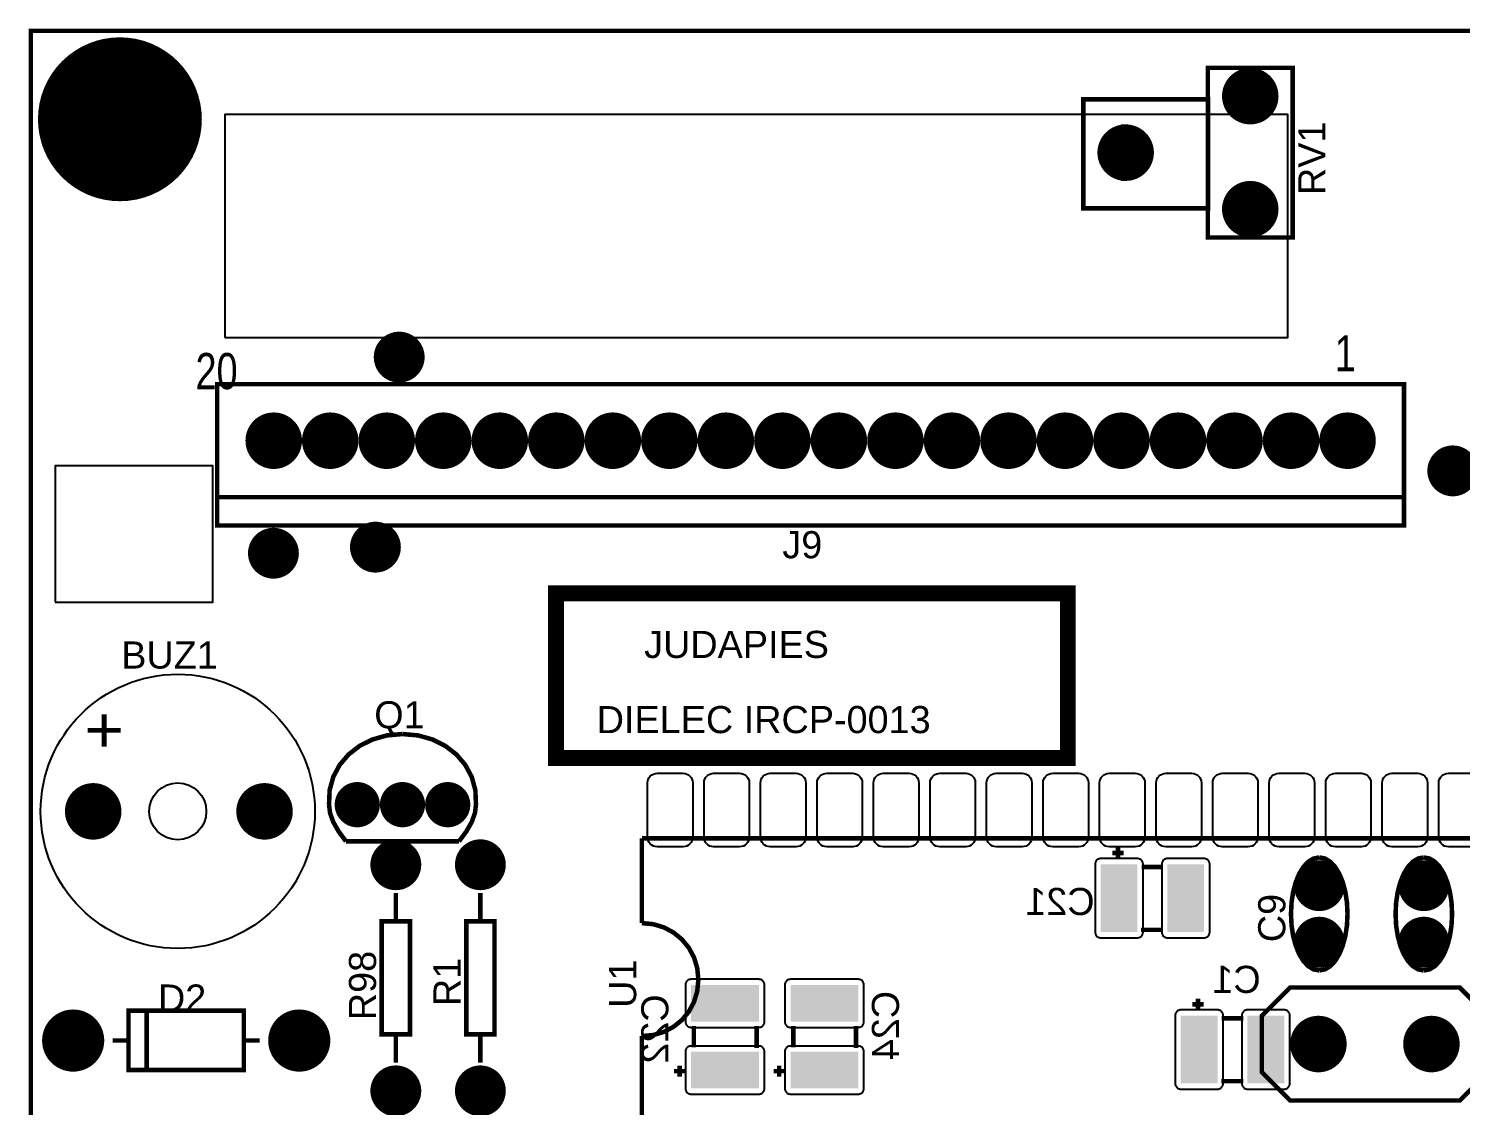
# Model space of a CAD drawing. Header units: inches. Extents: x -2.2 to 2.19, y -1.83 to 1.83.
# Drawn here: x -2.197 to 0.336, y -0.075 to 1.83 of the extents above; entities that cross this region are included whole.
import ezdxf

# ---------------------------------------------------------------- set-up
doc = ezdxf.new("R2010")
doc.units = ezdxf.units.IN
doc.layers.get('0').update_dxf_attribs({"linetype": 'CONTINUOUS'})

# ---------------------------------------------------------------- blocks, each defined once
blk = doc.blocks.new('RPAD')
blk.add_trace([(-0.5, -0.5), (-0.5, 0.5), (0.5, -0.5), (0.5, 0.5)])
blk = doc.blocks.new('EPAD')
at = {"const_width": 0.5}
blk.add_lwpolyline([(-0.25, 0, 1), (0.25, 0, 1)], format="xyb", close=True, dxfattribs=at)

msp = doc.modelspace()

# ---------------------------------------------------------------- linework, layer by layer
for points, const_width in [([(-2.193075, -1.826205), (2.187508, -1.826205), (2.187508, 1.826205), (-2.193075, 1.826205), (-2.193075, -1.826205)], 0.008), ([(-2.193075, -1.826205), (2.187508, -1.826205), (2.187508, 1.826205), (-2.193075, 1.826205), (-2.193075, -1.826205)], 0.008), ([(-2.193075, -1.826205), (2.187508, -1.826205), (2.187508, 1.826205), (-2.193075, 1.826205), (-2.193075, -1.826205)], 0.008), ([(-0.110594, 1.460803), (0.039406, 1.460803), (0.039406, 1.760803), (-0.110594, 1.760803), (-0.110594, 1.460803)], 0.008), ([(-0.110594, 1.460803), (0.039406, 1.460803), (0.039406, 1.760803), (-0.110594, 1.760803), (-0.110594, 1.460803)], 0.008), ([(-0.110594, 1.460803), (0.039406, 1.460803), (0.039406, 1.760803), (-0.110594, 1.760803), (-0.110594, 1.460803)], 0.008), ([(-0.33087, 1.512378), (-0.110398, 1.512378), (-0.110398, 1.705291), (-0.33087, 1.705291), (-0.33087, 1.512378)], 0.008), ([(-0.33087, 1.512378), (-0.110398, 1.512378), (-0.110398, 1.705291), (-0.33087, 1.705291), (-0.33087, 1.512378)], 0.008), ([(-0.33087, 1.512378), (-0.110398, 1.512378), (-0.110398, 1.705291), (-0.33087, 1.705291), (-0.33087, 1.512378)], 0.008), ([(-0.260594, 1.560803), (-0.260594, 1.660803)], 0.008), ([(-0.260594, 1.560803), (-0.260594, 1.660803)], 0.008), ([(-0.260594, 1.560803), (-0.260594, 1.660803)], 0.008), ([(-1.863429, 0.951189), (0.236571, 0.951189), (0.236571, 1.201189), (-1.863429, 1.201189), (-1.863429, 0.951189)], 0.008), ([(-1.863429, 0.951189), (0.236571, 0.951189), (0.236571, 1.201189), (-1.863429, 1.201189), (-1.863429, 0.951189)], 0.008), ([(-1.863429, 0.951189), (0.236571, 0.951189), (0.236571, 1.201189), (-1.863429, 1.201189), (-1.863429, 0.951189)], 0.008), ([(0.236571, 1.001189), (-1.863429, 1.001189)], 0.008), ([(0.236571, 1.001189), (-1.863429, 1.001189)], 0.008), ([(0.236571, 1.001189), (-1.863429, 1.001189)], 0.008), ([(-1.263941, 0.539937), (-0.358429, 0.539937), (-0.358429, 0.831276), (-1.263941, 0.831276), (-1.263941, 0.539937)], 0.028), ([(-1.263941, 0.539937), (-0.358429, 0.539937), (-0.358429, 0.831276), (-1.263941, 0.831276), (-1.263941, 0.539937)], 0.028), ([(-1.263941, 0.539937), (-0.358429, 0.539937), (-0.358429, 0.831276), (-1.263941, 0.831276), (-1.263941, 0.539937)], 0.028), ([(-1.665594, 0.45726), (-1.664559, 0.482818), (-1.65807, 0.506454), (-1.646681, 0.527709), (-1.630946, 0.546127), (-1.611417, 0.561248), (-1.588646, 0.572616), (-1.563188, 0.579773), (-1.535594, 0.58226)], 0.008), ([(-1.665594, 0.45726), (-1.664559, 0.482818), (-1.65807, 0.506454), (-1.646681, 0.527709), (-1.630946, 0.546127), (-1.611417, 0.561248), (-1.588646, 0.572616), (-1.563188, 0.579773), (-1.535594, 0.58226)], 0.008), ([(-1.665594, 0.45726), (-1.664559, 0.482818), (-1.65807, 0.506454), (-1.646681, 0.527709), (-1.630946, 0.546127), (-1.611417, 0.561248), (-1.588646, 0.572616), (-1.563188, 0.579773), (-1.535594, 0.58226)], 0.008), ([(-1.405594, 0.45726), (-1.40663, 0.482818), (-1.413119, 0.506454), (-1.424507, 0.527709), (-1.440243, 0.546127), (-1.459772, 0.561248), (-1.482543, 0.572616), (-1.508001, 0.579773), (-1.535594, 0.58226)], 0.008), ([(-1.405594, 0.45726), (-1.40663, 0.482818), (-1.413119, 0.506454), (-1.424507, 0.527709), (-1.440243, 0.546127), (-1.459772, 0.561248), (-1.482543, 0.572616), (-1.508001, 0.579773), (-1.535594, 0.58226)], 0.008), ([(-1.405594, 0.45726), (-1.40663, 0.482818), (-1.413119, 0.506454), (-1.424507, 0.527709), (-1.440243, 0.546127), (-1.459772, 0.561248), (-1.482543, 0.572616), (-1.508001, 0.579773), (-1.535594, 0.58226)], 0.008), ([(-1.665594, 0.45726), (-1.66372, 0.442182), (-1.658094, 0.426635), (-1.64872, 0.41015), (-1.635594, 0.39226)], 0.008), ([(-1.665594, 0.45726), (-1.66372, 0.442182), (-1.658094, 0.426635), (-1.64872, 0.41015), (-1.635594, 0.39226)], 0.008), ([(-1.665594, 0.45726), (-1.66372, 0.442182), (-1.658094, 0.426635), (-1.64872, 0.41015), (-1.635594, 0.39226)], 0.008), ([(-1.405594, 0.45726), (-1.407469, 0.442182), (-1.413094, 0.426635), (-1.422469, 0.41015), (-1.435594, 0.39226)], 0.008), ([(-1.405594, 0.45726), (-1.407469, 0.442182), (-1.413094, 0.426635), (-1.422469, 0.41015), (-1.435594, 0.39226)], 0.008), ([(-1.405594, 0.45726), (-1.407469, 0.442182), (-1.413094, 0.426635), (-1.422469, 0.41015), (-1.435594, 0.39226)], 0.008), ([(-1.635594, 0.39226), (-1.435594, 0.39226)], 0.008), ([(-1.635594, 0.39226), (-1.435594, 0.39226)], 0.008), ([(-1.635594, 0.39226), (-1.435594, 0.39226)], 0.008), ([(-1.112075, 0.247795), (-1.112075, 0.397795)], 0.008), ([(-1.112075, 0.397795), (0.887925, 0.397795)], 0.008), ([(-1.112075, 0.247795), (-1.112075, 0.397795)], 0.008), ([(-1.112075, 0.397795), (0.887925, 0.397795)], 0.008), ([(-1.112075, 0.247795), (-1.112075, 0.397795)], 0.008), ([(-1.112075, 0.397795), (0.887925, 0.397795)], 0.008), ([(-0.269768, 0.361906), (-0.269768, 0.381906)], 0.008), ([(-0.269768, 0.361906), (-0.269768, 0.381906)], 0.008), ([(-0.269768, 0.361906), (-0.269768, 0.381906)], 0.008), ([(-0.259768, 0.371906), (-0.279768, 0.371906)], 0.008), ([(-0.259768, 0.371906), (-0.279768, 0.371906)], 0.008), ([(-0.259768, 0.371906), (-0.279768, 0.371906)], 0.008), ([(0.086453, 0.363953), (0.076265, 0.361953), (0.066828, 0.356203), (0.058328, 0.347078), (0.050953, 0.334953), (0.04489, 0.320203), (0.040328, 0.303203), (0.037453, 0.284328), (0.036453, 0.263953)], 0.008), ([(0.086453, 0.363953), (0.076265, 0.361953), (0.066828, 0.356203), (0.058328, 0.347078), (0.050953, 0.334953), (0.04489, 0.320203), (0.040328, 0.303203), (0.037453, 0.284328), (0.036453, 0.263953)], 0.008), ([(0.086453, 0.363953), (0.076265, 0.361953), (0.066828, 0.356203), (0.058328, 0.347078), (0.050953, 0.334953), (0.04489, 0.320203), (0.040328, 0.303203), (0.037453, 0.284328), (0.036453, 0.263953)], 0.008), ([(0.086453, 0.363953), (0.09664, 0.361953), (0.106078, 0.356203), (0.114578, 0.347078), (0.121953, 0.334953), (0.128015, 0.320203), (0.132578, 0.303203), (0.135453, 0.284328), (0.136453, 0.263953)], 0.008), ([(0.086453, 0.363953), (0.09664, 0.361953), (0.106078, 0.356203), (0.114578, 0.347078), (0.121953, 0.334953), (0.128015, 0.320203), (0.132578, 0.303203), (0.135453, 0.284328), (0.136453, 0.263953)], 0.008), ([(0.086453, 0.363953), (0.09664, 0.361953), (0.106078, 0.356203), (0.114578, 0.347078), (0.121953, 0.334953), (0.128015, 0.320203), (0.132578, 0.303203), (0.135453, 0.284328), (0.136453, 0.263953)], 0.008), ([(0.271492, 0.363953), (0.261305, 0.361953), (0.251867, 0.356203), (0.243367, 0.347078), (0.235992, 0.334953), (0.22993, 0.320203), (0.225367, 0.303203), (0.222492, 0.284328), (0.221492, 0.263953)], 0.008), ([(0.271492, 0.363953), (0.261305, 0.361953), (0.251867, 0.356203), (0.243367, 0.347078), (0.235992, 0.334953), (0.22993, 0.320203), (0.225367, 0.303203), (0.222492, 0.284328), (0.221492, 0.263953)], 0.008), ([(0.271492, 0.363953), (0.261305, 0.361953), (0.251867, 0.356203), (0.243367, 0.347078), (0.235992, 0.334953), (0.22993, 0.320203), (0.225367, 0.303203), (0.222492, 0.284328), (0.221492, 0.263953)], 0.008), ([(0.271492, 0.363953), (0.28168, 0.361953), (0.291117, 0.356203), (0.299617, 0.347078), (0.306992, 0.334953), (0.313055, 0.320203), (0.317617, 0.303203), (0.320492, 0.284328), (0.321492, 0.263953)], 0.008), ([(0.271492, 0.363953), (0.28168, 0.361953), (0.291117, 0.356203), (0.299617, 0.347078), (0.306992, 0.334953), (0.313055, 0.320203), (0.317617, 0.303203), (0.320492, 0.284328), (0.321492, 0.263953)], 0.008), ([(0.271492, 0.363953), (0.28168, 0.361953), (0.291117, 0.356203), (0.299617, 0.347078), (0.306992, 0.334953), (0.313055, 0.320203), (0.317617, 0.303203), (0.320492, 0.284328), (0.321492, 0.263953)], 0.008), ([(-0.189768, 0.346906), (-0.227768, 0.346906)], 0.008), ([(-0.189768, 0.346906), (-0.227768, 0.346906)], 0.008), ([(-0.189768, 0.346906), (-0.227768, 0.346906)], 0.008), ([(-1.547406, 0.250961), (-1.547406, 0.300961)], 0.008), ([(-1.547406, 0.250961), (-1.547406, 0.300961)], 0.008), ([(-1.547406, 0.250961), (-1.547406, 0.300961)], 0.008), ([(-1.397799, 0.250961), (-1.397799, 0.300961)], 0.008), ([(-1.397799, 0.250961), (-1.397799, 0.300961)], 0.008), ([(-1.397799, 0.250961), (-1.397799, 0.300961)], 0.008), ([(-1.572406, 0.050961), (-1.522406, 0.050961), (-1.522406, 0.250961), (-1.572406, 0.250961), (-1.572406, 0.050961)], 0.008), ([(-1.572406, 0.050961), (-1.522406, 0.050961), (-1.522406, 0.250961), (-1.572406, 0.250961), (-1.572406, 0.050961)], 0.008), ([(-1.572406, 0.050961), (-1.522406, 0.050961), (-1.522406, 0.250961), (-1.572406, 0.250961), (-1.572406, 0.050961)], 0.008), ([(-1.422799, 0.050961), (-1.372799, 0.050961), (-1.372799, 0.250961), (-1.422799, 0.250961), (-1.422799, 0.050961)], 0.008), ([(-1.422799, 0.050961), (-1.372799, 0.050961), (-1.372799, 0.250961), (-1.422799, 0.250961), (-1.422799, 0.050961)], 0.008), ([(-1.422799, 0.050961), (-1.372799, 0.050961), (-1.372799, 0.250961), (-1.422799, 0.250961), (-1.422799, 0.050961)], 0.008), ([(0.086453, 0.163953), (0.076265, 0.165953), (0.066828, 0.171703), (0.058328, 0.180828), (0.050953, 0.192953), (0.04489, 0.207703), (0.040328, 0.224703), (0.037453, 0.243578), (0.036453, 0.263953)], 0.008), ([(0.086453, 0.163953), (0.076265, 0.165953), (0.066828, 0.171703), (0.058328, 0.180828), (0.050953, 0.192953), (0.04489, 0.207703), (0.040328, 0.224703), (0.037453, 0.243578), (0.036453, 0.263953)], 0.008), ([(0.086453, 0.163953), (0.076265, 0.165953), (0.066828, 0.171703), (0.058328, 0.180828), (0.050953, 0.192953), (0.04489, 0.207703), (0.040328, 0.224703), (0.037453, 0.243578), (0.036453, 0.263953)], 0.008), ([(0.086453, 0.163953), (0.09664, 0.165953), (0.106078, 0.171703), (0.114578, 0.180828), (0.121953, 0.192953), (0.128015, 0.207703), (0.132578, 0.224703), (0.135453, 0.243578), (0.136453, 0.263953)], 0.008), ([(0.086453, 0.163953), (0.09664, 0.165953), (0.106078, 0.171703), (0.114578, 0.180828), (0.121953, 0.192953), (0.128015, 0.207703), (0.132578, 0.224703), (0.135453, 0.243578), (0.136453, 0.263953)], 0.008), ([(0.086453, 0.163953), (0.09664, 0.165953), (0.106078, 0.171703), (0.114578, 0.180828), (0.121953, 0.192953), (0.128015, 0.207703), (0.132578, 0.224703), (0.135453, 0.243578), (0.136453, 0.263953)], 0.008), ([(0.271492, 0.163953), (0.261305, 0.165953), (0.251867, 0.171703), (0.243367, 0.180828), (0.235992, 0.192953), (0.22993, 0.207703), (0.225367, 0.224703), (0.222492, 0.243578), (0.221492, 0.263953)], 0.008), ([(0.271492, 0.163953), (0.261305, 0.165953), (0.251867, 0.171703), (0.243367, 0.180828), (0.235992, 0.192953), (0.22993, 0.207703), (0.225367, 0.224703), (0.222492, 0.243578), (0.221492, 0.263953)], 0.008), ([(0.271492, 0.163953), (0.261305, 0.165953), (0.251867, 0.171703), (0.243367, 0.180828), (0.235992, 0.192953), (0.22993, 0.207703), (0.225367, 0.224703), (0.222492, 0.243578), (0.221492, 0.263953)], 0.008), ([(0.271492, 0.163953), (0.28168, 0.165953), (0.291117, 0.171703), (0.299617, 0.180828), (0.306992, 0.192953), (0.313055, 0.207703), (0.317617, 0.224703), (0.320492, 0.243578), (0.321492, 0.263953)], 0.008), ([(0.271492, 0.163953), (0.28168, 0.165953), (0.291117, 0.171703), (0.299617, 0.180828), (0.306992, 0.192953), (0.313055, 0.207703), (0.317617, 0.224703), (0.320492, 0.243578), (0.321492, 0.263953)], 0.008), ([(0.271492, 0.163953), (0.28168, 0.165953), (0.291117, 0.171703), (0.299617, 0.180828), (0.306992, 0.192953), (0.313055, 0.207703), (0.317617, 0.224703), (0.320492, 0.243578), (0.321492, 0.263953)], 0.008), ([(-1.012075, 0.147795), (-1.014075, 0.16817), (-1.019825, 0.187045), (-1.02895, 0.204045), (-1.041075, 0.218795), (-1.055825, 0.23092), (-1.072825, 0.240045), (-1.0917, 0.245795), (-1.112075, 0.247795)], 0.008), ([(-1.012075, 0.147795), (-1.014075, 0.16817), (-1.019825, 0.187045), (-1.02895, 0.204045), (-1.041075, 0.218795), (-1.055825, 0.23092), (-1.072825, 0.240045), (-1.0917, 0.245795), (-1.112075, 0.247795)], 0.008), ([(-1.012075, 0.147795), (-1.014075, 0.16817), (-1.019825, 0.187045), (-1.02895, 0.204045), (-1.041075, 0.218795), (-1.055825, 0.23092), (-1.072825, 0.240045), (-1.0917, 0.245795), (-1.112075, 0.247795)], 0.008), ([(-0.189768, 0.235906), (-0.228768, 0.235906)], 0.008), ([(-0.189768, 0.235906), (-0.228768, 0.235906)], 0.008), ([(-0.189768, 0.235906), (-0.228768, 0.235906)], 0.008), ([(-1.012075, 0.147795), (-1.014075, 0.127133), (-1.019825, 0.108123), (-1.02895, 0.091106), (-1.041075, 0.07642), (-1.055825, 0.064407), (-1.072825, 0.055405), (-1.0917, 0.049754), (-1.112075, 0.047795)], 0.008), ([(-1.012075, 0.147795), (-1.014075, 0.127133), (-1.019825, 0.108123), (-1.02895, 0.091106), (-1.041075, 0.07642), (-1.055825, 0.064407), (-1.072825, 0.055405), (-1.0917, 0.049754), (-1.112075, 0.047795)], 0.008), ([(-1.012075, 0.147795), (-1.014075, 0.127133), (-1.019825, 0.108123), (-1.02895, 0.091106), (-1.041075, 0.07642), (-1.055825, 0.064407), (-1.072825, 0.055405), (-1.0917, 0.049754), (-1.112075, 0.047795)], 0.008), ([(0.334925, -0.066205), (0.034925, -0.066205), (-0.015075, -0.016205), (-0.015075, 0.083795), (0.034925, 0.133795), (0.334925, 0.133795), (0.384925, 0.083795), (0.384925, -0.016205), (0.334925, -0.066205)], 0.008), ([(0.334925, -0.066205), (0.034925, -0.066205), (-0.015075, -0.016205), (-0.015075, 0.083795), (0.034925, 0.133795), (0.334925, 0.133795), (0.384925, 0.083795), (0.384925, -0.016205), (0.334925, -0.066205)], 0.008), ([(0.334925, -0.066205), (0.034925, -0.066205), (-0.015075, -0.016205), (-0.015075, 0.083795), (0.034925, 0.133795), (0.334925, 0.133795), (0.384925, 0.083795), (0.384925, -0.016205), (0.334925, -0.066205)], 0.008), ([(-0.118035, 0.104189), (-0.138035, 0.104189)], 0.008), ([(-0.118035, 0.104189), (-0.138035, 0.104189)], 0.008), ([(-0.118035, 0.104189), (-0.138035, 0.104189)], 0.008), ([(-0.128035, 0.094189), (-0.128035, 0.114189)], 0.008), ([(-0.128035, 0.094189), (-0.128035, 0.114189)], 0.008), ([(-0.128035, 0.094189), (-0.128035, 0.114189)], 0.008), ([(-2.020272, -0.012063), (-1.816272, -0.012063), (-1.816272, 0.092937), (-2.020272, 0.092937), (-2.020272, -0.012063)], 0.008), ([(-2.020272, -0.012063), (-1.816272, -0.012063), (-1.816272, 0.092937), (-2.020272, 0.092937), (-2.020272, -0.012063)], 0.008), ([(-2.020272, -0.012063), (-1.816272, -0.012063), (-1.816272, 0.092937), (-2.020272, 0.092937), (-2.020272, -0.012063)], 0.008), ([(-1.988272, 0.091937), (-1.988272, -0.011063)], 0.008), ([(-1.988272, 0.091937), (-1.988272, -0.011063)], 0.008), ([(-1.988272, 0.091937), (-1.988272, -0.011063)], 0.008), ([(-0.048035, 0.079189), (-0.086035, 0.079189)], 0.008), ([(-0.048035, 0.079189), (-0.086035, 0.079189)], 0.008), ([(-0.048035, 0.079189), (-0.086035, 0.079189)], 0.008), ([(-1.547406, 0.000961), (-1.547406, 0.050961)], 0.008), ([(-1.547406, 0.000961), (-1.547406, 0.050961)], 0.008), ([(-1.547406, 0.000961), (-1.547406, 0.050961)], 0.008), ([(-1.397799, 0.000961), (-1.397799, 0.050961)], 0.008), ([(-1.397799, 0.000961), (-1.397799, 0.050961)], 0.008), ([(-1.397799, 0.000961), (-1.397799, 0.050961)], 0.008), ([(-1.112075, -0.102205), (-1.112075, 0.047795)], 0.008), ([(-1.112075, -0.102205), (-1.112075, 0.047795)], 0.008), ([(-1.112075, -0.102205), (-1.112075, 0.047795)], 0.008), ([(-1.020075, 0.065795), (-1.020075, 0.027795)], 0.008), ([(-1.020075, 0.065795), (-1.020075, 0.027795)], 0.008), ([(-1.020075, 0.065795), (-1.020075, 0.027795)], 0.008), ([(-0.909075, 0.065795), (-0.909075, 0.026795)], 0.008), ([(-0.909075, 0.065795), (-0.909075, 0.026795)], 0.008), ([(-0.909075, 0.065795), (-0.909075, 0.026795)], 0.008), ([(-0.844075, 0.065795), (-0.844075, 0.027795)], 0.008), ([(-0.844075, 0.065795), (-0.844075, 0.027795)], 0.008), ([(-0.844075, 0.065795), (-0.844075, 0.027795)], 0.008), ([(-0.733075, 0.065795), (-0.733075, 0.026795)], 0.008), ([(-0.733075, 0.065795), (-0.733075, 0.026795)], 0.008), ([(-0.733075, 0.065795), (-0.733075, 0.026795)], 0.008), ([(-2.048272, 0.039937), (-2.020272, 0.039937)], 0.008), ([(-2.048272, 0.039937), (-2.020272, 0.039937)], 0.008), ([(-2.048272, 0.039937), (-2.020272, 0.039937)], 0.008), ([(-1.816272, 0.039937), (-1.788272, 0.039937)], 0.008), ([(-1.816272, 0.039937), (-1.788272, 0.039937)], 0.008), ([(-1.816272, 0.039937), (-1.788272, 0.039937)], 0.008), ([(-1.035075, -0.014205), (-1.055075, -0.014205)], 0.008), ([(-1.035075, -0.014205), (-1.055075, -0.014205)], 0.008), ([(-1.035075, -0.014205), (-1.055075, -0.014205)], 0.008), ([(-1.045075, -0.004205), (-1.045075, -0.024205)], 0.008), ([(-1.045075, -0.004205), (-1.045075, -0.024205)], 0.008), ([(-1.045075, -0.004205), (-1.045075, -0.024205)], 0.008), ([(-0.859075, -0.014205), (-0.879075, -0.014205)], 0.008), ([(-0.859075, -0.014205), (-0.879075, -0.014205)], 0.008), ([(-0.859075, -0.014205), (-0.879075, -0.014205)], 0.008), ([(-0.869075, -0.004205), (-0.869075, -0.024205)], 0.008), ([(-0.869075, -0.004205), (-0.869075, -0.024205)], 0.008), ([(-0.869075, -0.004205), (-0.869075, -0.024205)], 0.008), ([(-0.048035, -0.031811), (-0.087035, -0.031811)], 0.008), ([(-0.048035, -0.031811), (-0.087035, -0.031811)], 0.008), ([(-0.048035, -0.031811), (-0.087035, -0.031811)], 0.008)]:
    msp.add_lwpolyline(points, dxfattribs=dict(const_width=const_width))
for points in [[(-1.849687, 1.283891), (0.030628, 1.283891), (0.030628, 1.67838), (-1.849687, 1.67838), (-1.849687, 1.283891)], [(-2.149937, 0.815755), (-1.871063, 0.815755), (-1.871063, 1.056736), (-2.149937, 1.056736), (-2.149937, 0.815755)], [(0.360925, 0.382795), (0.314925, 0.382795), (0.311449, 0.383133), (0.308235, 0.384107), (0.305344, 0.385653), (0.302839, 0.387709), (0.300783, 0.390214), (0.299237, 0.393105), (0.298263, 0.396319), (0.297925, 0.399795), (0.297925, 0.495795), (0.298263, 0.499271), (0.299237, 0.502485), (0.300783, 0.505376), (0.302839, 0.507881), (0.305344, 0.509938), (0.308235, 0.511484), (0.311449, 0.512457), (0.314925, 0.512795), (0.360925, 0.512795)]]:
    msp.add_lwpolyline(points)
for points in [[(-1.039075, 0.382795), (-1.085075, 0.382795), (-1.088551, 0.383133), (-1.091765, 0.384107), (-1.094656, 0.385653), (-1.097161, 0.387709), (-1.099217, 0.390214), (-1.100763, 0.393105), (-1.101737, 0.396319), (-1.102075, 0.399795), (-1.102075, 0.495795), (-1.101737, 0.499271), (-1.100763, 0.502485), (-1.099217, 0.505376), (-1.097161, 0.507881), (-1.094656, 0.509938), (-1.091765, 0.511484), (-1.088551, 0.512457), (-1.085075, 0.512795), (-1.039075, 0.512795), (-1.035599, 0.512457), (-1.032385, 0.511484), (-1.029494, 0.509938), (-1.026989, 0.507881), (-1.024932, 0.505376), (-1.023386, 0.502485), (-1.022413, 0.499271), (-1.022075, 0.495795), (-1.022075, 0.399795), (-1.022413, 0.396319), (-1.023386, 0.393105), (-1.024932, 0.390214), (-1.026989, 0.387709), (-1.029494, 0.385653), (-1.032385, 0.384107), (-1.035599, 0.383133), (-1.039075, 0.382795)], [(-0.939075, 0.382795), (-0.985075, 0.382795), (-0.988551, 0.383133), (-0.991765, 0.384107), (-0.994656, 0.385653), (-0.997161, 0.387709), (-0.999217, 0.390214), (-1.000763, 0.393105), (-1.001737, 0.396319), (-1.002075, 0.399795), (-1.002075, 0.495795), (-1.001737, 0.499271), (-1.000763, 0.502485), (-0.999217, 0.505376), (-0.997161, 0.507881), (-0.994656, 0.509938), (-0.991765, 0.511484), (-0.988551, 0.512457), (-0.985075, 0.512795), (-0.939075, 0.512795), (-0.935599, 0.512457), (-0.932385, 0.511484), (-0.929494, 0.509938), (-0.926989, 0.507881), (-0.924932, 0.505376), (-0.923386, 0.502485), (-0.922413, 0.499271), (-0.922075, 0.495795), (-0.922075, 0.399795), (-0.922413, 0.396319), (-0.923386, 0.393105), (-0.924932, 0.390214), (-0.926989, 0.387709), (-0.929494, 0.385653), (-0.932385, 0.384107), (-0.935599, 0.383133), (-0.939075, 0.382795)], [(-0.839075, 0.382795), (-0.885075, 0.382795), (-0.888551, 0.383133), (-0.891765, 0.384107), (-0.894656, 0.385653), (-0.897161, 0.387709), (-0.899217, 0.390214), (-0.900763, 0.393105), (-0.901737, 0.396319), (-0.902075, 0.399795), (-0.902075, 0.495795), (-0.901737, 0.499271), (-0.900763, 0.502485), (-0.899217, 0.505376), (-0.897161, 0.507881), (-0.894656, 0.509938), (-0.891765, 0.511484), (-0.888551, 0.512457), (-0.885075, 0.512795), (-0.839075, 0.512795), (-0.835599, 0.512457), (-0.832385, 0.511484), (-0.829494, 0.509938), (-0.826989, 0.507881), (-0.824932, 0.505376), (-0.823386, 0.502485), (-0.822413, 0.499271), (-0.822075, 0.495795), (-0.822075, 0.399795), (-0.822413, 0.396319), (-0.823386, 0.393105), (-0.824932, 0.390214), (-0.826989, 0.387709), (-0.829494, 0.385653), (-0.832385, 0.384107), (-0.835599, 0.383133), (-0.839075, 0.382795)], [(-0.739075, 0.382795), (-0.785075, 0.382795), (-0.788551, 0.383133), (-0.791765, 0.384107), (-0.794656, 0.385653), (-0.797161, 0.387709), (-0.799217, 0.390214), (-0.800763, 0.393105), (-0.801737, 0.396319), (-0.802075, 0.399795), (-0.802075, 0.495795), (-0.801737, 0.499271), (-0.800763, 0.502485), (-0.799217, 0.505376), (-0.797161, 0.507881), (-0.794656, 0.509938), (-0.791765, 0.511484), (-0.788551, 0.512457), (-0.785075, 0.512795), (-0.739075, 0.512795), (-0.735599, 0.512457), (-0.732385, 0.511484), (-0.729494, 0.509938), (-0.726989, 0.507881), (-0.724932, 0.505376), (-0.723386, 0.502485), (-0.722413, 0.499271), (-0.722075, 0.495795), (-0.722075, 0.399795), (-0.722413, 0.396319), (-0.723386, 0.393105), (-0.724932, 0.390214), (-0.726989, 0.387709), (-0.729494, 0.385653), (-0.732385, 0.384107), (-0.735599, 0.383133), (-0.739075, 0.382795)], [(-0.639075, 0.382795), (-0.685075, 0.382795), (-0.688551, 0.383133), (-0.691765, 0.384107), (-0.694656, 0.385653), (-0.697161, 0.387709), (-0.699217, 0.390214), (-0.700763, 0.393105), (-0.701737, 0.396319), (-0.702075, 0.399795), (-0.702075, 0.495795), (-0.701737, 0.499271), (-0.700763, 0.502485), (-0.699217, 0.505376), (-0.697161, 0.507881), (-0.694656, 0.509938), (-0.691765, 0.511484), (-0.688551, 0.512457), (-0.685075, 0.512795), (-0.639075, 0.512795), (-0.635599, 0.512457), (-0.632385, 0.511484), (-0.629494, 0.509938), (-0.626989, 0.507881), (-0.624932, 0.505376), (-0.623386, 0.502485), (-0.622413, 0.499271), (-0.622075, 0.495795), (-0.622075, 0.399795), (-0.622413, 0.396319), (-0.623386, 0.393105), (-0.624932, 0.390214), (-0.626989, 0.387709), (-0.629494, 0.385653), (-0.632385, 0.384107), (-0.635599, 0.383133), (-0.639075, 0.382795)], [(-0.539075, 0.382795), (-0.585075, 0.382795), (-0.588551, 0.383133), (-0.591765, 0.384107), (-0.594656, 0.385653), (-0.597161, 0.387709), (-0.599217, 0.390214), (-0.600763, 0.393105), (-0.601737, 0.396319), (-0.602075, 0.399795), (-0.602075, 0.495795), (-0.601737, 0.499271), (-0.600763, 0.502485), (-0.599217, 0.505376), (-0.597161, 0.507881), (-0.594656, 0.509938), (-0.591765, 0.511484), (-0.588551, 0.512457), (-0.585075, 0.512795), (-0.539075, 0.512795), (-0.535599, 0.512457), (-0.532385, 0.511484), (-0.529494, 0.509938), (-0.526989, 0.507881), (-0.524932, 0.505376), (-0.523386, 0.502485), (-0.522413, 0.499271), (-0.522075, 0.495795), (-0.522075, 0.399795), (-0.522413, 0.396319), (-0.523386, 0.393105), (-0.524932, 0.390214), (-0.526989, 0.387709), (-0.529494, 0.385653), (-0.532385, 0.384107), (-0.535599, 0.383133), (-0.539075, 0.382795)], [(-0.439075, 0.382795), (-0.485075, 0.382795), (-0.488551, 0.383133), (-0.491765, 0.384107), (-0.494656, 0.385653), (-0.497161, 0.387709), (-0.499217, 0.390214), (-0.500763, 0.393105), (-0.501737, 0.396319), (-0.502075, 0.399795), (-0.502075, 0.495795), (-0.501737, 0.499271), (-0.500763, 0.502485), (-0.499217, 0.505376), (-0.497161, 0.507881), (-0.494656, 0.509938), (-0.491765, 0.511484), (-0.488551, 0.512457), (-0.485075, 0.512795), (-0.439075, 0.512795), (-0.435599, 0.512457), (-0.432385, 0.511484), (-0.429494, 0.509938), (-0.426989, 0.507881), (-0.424932, 0.505376), (-0.423386, 0.502485), (-0.422413, 0.499271), (-0.422075, 0.495795), (-0.422075, 0.399795), (-0.422413, 0.396319), (-0.423386, 0.393105), (-0.424932, 0.390214), (-0.426989, 0.387709), (-0.429494, 0.385653), (-0.432385, 0.384107), (-0.435599, 0.383133), (-0.439075, 0.382795)], [(-0.339075, 0.382795), (-0.385075, 0.382795), (-0.388551, 0.383133), (-0.391765, 0.384107), (-0.394656, 0.385653), (-0.397161, 0.387709), (-0.399217, 0.390214), (-0.400763, 0.393105), (-0.401737, 0.396319), (-0.402075, 0.399795), (-0.402075, 0.495795), (-0.401737, 0.499271), (-0.400763, 0.502485), (-0.399217, 0.505376), (-0.397161, 0.507881), (-0.394656, 0.509938), (-0.391765, 0.511484), (-0.388551, 0.512457), (-0.385075, 0.512795), (-0.339075, 0.512795), (-0.335599, 0.512457), (-0.332385, 0.511484), (-0.329494, 0.509938), (-0.326989, 0.507881), (-0.324932, 0.505376), (-0.323386, 0.502485), (-0.322413, 0.499271), (-0.322075, 0.495795), (-0.322075, 0.399795), (-0.322413, 0.396319), (-0.323386, 0.393105), (-0.324932, 0.390214), (-0.326989, 0.387709), (-0.329494, 0.385653), (-0.332385, 0.384107), (-0.335599, 0.383133), (-0.339075, 0.382795)], [(-0.239075, 0.382795), (-0.285075, 0.382795), (-0.288551, 0.383133), (-0.291765, 0.384107), (-0.294656, 0.385653), (-0.297161, 0.387709), (-0.299217, 0.390214), (-0.300763, 0.393105), (-0.301737, 0.396319), (-0.302075, 0.399795), (-0.302075, 0.495795), (-0.301737, 0.499271), (-0.300763, 0.502485), (-0.299217, 0.505376), (-0.297161, 0.507881), (-0.294656, 0.509938), (-0.291765, 0.511484), (-0.288551, 0.512457), (-0.285075, 0.512795), (-0.239075, 0.512795), (-0.235599, 0.512457), (-0.232385, 0.511484), (-0.229494, 0.509938), (-0.226989, 0.507881), (-0.224932, 0.505376), (-0.223386, 0.502485), (-0.222413, 0.499271), (-0.222075, 0.495795), (-0.222075, 0.399795), (-0.222413, 0.396319), (-0.223386, 0.393105), (-0.224932, 0.390214), (-0.226989, 0.387709), (-0.229494, 0.385653), (-0.232385, 0.384107), (-0.235599, 0.383133), (-0.239075, 0.382795)], [(-0.139075, 0.382795), (-0.185075, 0.382795), (-0.188551, 0.383133), (-0.191765, 0.384107), (-0.194656, 0.385653), (-0.197161, 0.387709), (-0.199217, 0.390214), (-0.200763, 0.393105), (-0.201737, 0.396319), (-0.202075, 0.399795), (-0.202075, 0.495795), (-0.201737, 0.499271), (-0.200763, 0.502485), (-0.199217, 0.505376), (-0.197161, 0.507881), (-0.194656, 0.509938), (-0.191765, 0.511484), (-0.188551, 0.512457), (-0.185075, 0.512795), (-0.139075, 0.512795), (-0.135599, 0.512457), (-0.132385, 0.511484), (-0.129494, 0.509938), (-0.126989, 0.507881), (-0.124932, 0.505376), (-0.123386, 0.502485), (-0.122413, 0.499271), (-0.122075, 0.495795), (-0.122075, 0.399795), (-0.122413, 0.396319), (-0.123386, 0.393105), (-0.124932, 0.390214), (-0.126989, 0.387709), (-0.129494, 0.385653), (-0.132385, 0.384107), (-0.135599, 0.383133), (-0.139075, 0.382795)], [(-0.039075, 0.382795), (-0.085075, 0.382795), (-0.088551, 0.383133), (-0.091765, 0.384107), (-0.094656, 0.385653), (-0.097161, 0.387709), (-0.099217, 0.390214), (-0.100763, 0.393105), (-0.101737, 0.396319), (-0.102075, 0.399795), (-0.102075, 0.495795), (-0.101737, 0.499271), (-0.100763, 0.502485), (-0.099217, 0.505376), (-0.097161, 0.507881), (-0.094656, 0.509938), (-0.091765, 0.511484), (-0.088551, 0.512457), (-0.085075, 0.512795), (-0.039075, 0.512795), (-0.035599, 0.512457), (-0.032385, 0.511484), (-0.029494, 0.509938), (-0.026989, 0.507881), (-0.024932, 0.505376), (-0.023386, 0.502485), (-0.022413, 0.499271), (-0.022075, 0.495795), (-0.022075, 0.399795), (-0.022413, 0.396319), (-0.023386, 0.393105), (-0.024932, 0.390214), (-0.026989, 0.387709), (-0.029494, 0.385653), (-0.032385, 0.384107), (-0.035599, 0.383133), (-0.039075, 0.382795)], [(0.060925, 0.382795), (0.014925, 0.382795), (0.011449, 0.383133), (0.008235, 0.384107), (0.005344, 0.385653), (0.002839, 0.387709), (0.000783, 0.390214), (-0.000763, 0.393105), (-0.001737, 0.396319), (-0.002075, 0.399795), (-0.002075, 0.495795), (-0.001737, 0.499271), (-0.000763, 0.502485), (0.000783, 0.505376), (0.002839, 0.507881), (0.005344, 0.509938), (0.008235, 0.511484), (0.011449, 0.512457), (0.014925, 0.512795), (0.060925, 0.512795), (0.064401, 0.512457), (0.067615, 0.511484), (0.070506, 0.509938), (0.073011, 0.507881), (0.075068, 0.505376), (0.076614, 0.502485), (0.077587, 0.499271), (0.077925, 0.495795), (0.077925, 0.399795), (0.077587, 0.396319), (0.076614, 0.393105), (0.075068, 0.390214), (0.073011, 0.387709), (0.070506, 0.385653), (0.067615, 0.384107), (0.064401, 0.383133), (0.060925, 0.382795)], [(0.160925, 0.382795), (0.114925, 0.382795), (0.111449, 0.383133), (0.108235, 0.384107), (0.105344, 0.385653), (0.102839, 0.387709), (0.100783, 0.390214), (0.099237, 0.393105), (0.098263, 0.396319), (0.097925, 0.399795), (0.097925, 0.495795), (0.098263, 0.499271), (0.099237, 0.502485), (0.100783, 0.505376), (0.102839, 0.507881), (0.105344, 0.509938), (0.108235, 0.511484), (0.111449, 0.512457), (0.114925, 0.512795), (0.160925, 0.512795), (0.164401, 0.512457), (0.167615, 0.511484), (0.170506, 0.509938), (0.173011, 0.507881), (0.175068, 0.505376), (0.176614, 0.502485), (0.177587, 0.499271), (0.177925, 0.495795), (0.177925, 0.399795), (0.177587, 0.396319), (0.176614, 0.393105), (0.175068, 0.390214), (0.173011, 0.387709), (0.170506, 0.385653), (0.167615, 0.384107), (0.164401, 0.383133), (0.160925, 0.382795)], [(0.260925, 0.382795), (0.214925, 0.382795), (0.211449, 0.383133), (0.208235, 0.384107), (0.205344, 0.385653), (0.202839, 0.387709), (0.200783, 0.390214), (0.199237, 0.393105), (0.198263, 0.396319), (0.197925, 0.399795), (0.197925, 0.495795), (0.198263, 0.499271), (0.199237, 0.502485), (0.200783, 0.505376), (0.202839, 0.507881), (0.205344, 0.509938), (0.208235, 0.511484), (0.211449, 0.512457), (0.214925, 0.512795), (0.260925, 0.512795), (0.264401, 0.512457), (0.267615, 0.511484), (0.270506, 0.509938), (0.273011, 0.507881), (0.275068, 0.505376), (0.276614, 0.502485), (0.277587, 0.499271), (0.277925, 0.495795), (0.277925, 0.399795), (0.277587, 0.396319), (0.276614, 0.393105), (0.275068, 0.390214), (0.273011, 0.387709), (0.270506, 0.385653), (0.267615, 0.384107), (0.264401, 0.383133), (0.260925, 0.382795)], [(-0.235268, 0.361906), (-0.300268, 0.361906), (-0.301307, 0.361855), (-0.302312, 0.361707), (-0.303279, 0.361465), (-0.304203, 0.361134), (-0.30508, 0.360719), (-0.305904, 0.360224), (-0.306671, 0.359655), (-0.307377, 0.359015), (-0.308017, 0.358309), (-0.308587, 0.357541), (-0.309081, 0.356717), (-0.309496, 0.355841), (-0.309827, 0.354917), (-0.310069, 0.35395), (-0.310217, 0.352945), (-0.310268, 0.351906), (-0.310268, 0.231906), (-0.310217, 0.230866), (-0.310069, 0.229861), (-0.309827, 0.228894), (-0.309496, 0.22797), (-0.309081, 0.227094), (-0.308587, 0.22627), (-0.308017, 0.225502), (-0.307377, 0.224796), (-0.306671, 0.224156), (-0.305904, 0.223587), (-0.30508, 0.223092), (-0.304203, 0.222677), (-0.303279, 0.222346), (-0.302312, 0.222104), (-0.301307, 0.221956), (-0.300268, 0.221906), (-0.235268, 0.221906), (-0.234228, 0.221956), (-0.233223, 0.222104), (-0.232256, 0.222346), (-0.231332, 0.222677), (-0.230456, 0.223092), (-0.229632, 0.223587), (-0.228864, 0.224156), (-0.228158, 0.224796), (-0.227518, 0.225502), (-0.226949, 0.22627), (-0.226454, 0.227094), (-0.226039, 0.22797), (-0.225709, 0.228894), (-0.225467, 0.229861), (-0.225318, 0.230866), (-0.225268, 0.231906), (-0.225268, 0.351906), (-0.225318, 0.352945), (-0.225467, 0.35395), (-0.225709, 0.354917), (-0.226039, 0.355841), (-0.226454, 0.356717), (-0.226949, 0.357541), (-0.227518, 0.358309), (-0.228158, 0.359015), (-0.228864, 0.359655), (-0.229632, 0.360224), (-0.230456, 0.360719), (-0.231332, 0.361134), (-0.232256, 0.361465), (-0.233223, 0.361707), (-0.234228, 0.361855), (-0.235268, 0.361906)], [(-0.117268, 0.361906), (-0.182268, 0.361906), (-0.183307, 0.361855), (-0.184312, 0.361707), (-0.185279, 0.361465), (-0.186203, 0.361134), (-0.18708, 0.360719), (-0.187904, 0.360224), (-0.188671, 0.359655), (-0.189377, 0.359015), (-0.190017, 0.358309), (-0.190587, 0.357541), (-0.191081, 0.356717), (-0.191496, 0.355841), (-0.191827, 0.354917), (-0.192069, 0.35395), (-0.192217, 0.352945), (-0.192268, 0.351906), (-0.192268, 0.231906), (-0.192217, 0.230866), (-0.192069, 0.229861), (-0.191827, 0.228894), (-0.191496, 0.22797), (-0.191081, 0.227094), (-0.190587, 0.22627), (-0.190017, 0.225502), (-0.189377, 0.224796), (-0.188671, 0.224156), (-0.187904, 0.223587), (-0.18708, 0.223092), (-0.186203, 0.222677), (-0.185279, 0.222346), (-0.184312, 0.222104), (-0.183307, 0.221956), (-0.182268, 0.221906), (-0.117268, 0.221906), (-0.116228, 0.221956), (-0.115223, 0.222104), (-0.114256, 0.222346), (-0.113332, 0.222677), (-0.112456, 0.223092), (-0.111632, 0.223587), (-0.110864, 0.224156), (-0.110158, 0.224796), (-0.109518, 0.225502), (-0.108949, 0.22627), (-0.108454, 0.227094), (-0.108039, 0.22797), (-0.107709, 0.228894), (-0.107467, 0.229861), (-0.107318, 0.230866), (-0.107268, 0.231906), (-0.107268, 0.351906), (-0.107318, 0.352945), (-0.107467, 0.35395), (-0.107709, 0.354917), (-0.108039, 0.355841), (-0.108454, 0.356717), (-0.108949, 0.357541), (-0.109518, 0.358309), (-0.110158, 0.359015), (-0.110864, 0.359655), (-0.111632, 0.360224), (-0.112456, 0.360719), (-0.113332, 0.361134), (-0.114256, 0.361465), (-0.115223, 0.361707), (-0.116228, 0.361855), (-0.117268, 0.361906)], [(-1.035075, 0.138295), (-1.035075, 0.073295), (-1.035024, 0.072256), (-1.034876, 0.071251), (-1.034634, 0.070284), (-1.034303, 0.06936), (-1.033889, 0.068483), (-1.033394, 0.067659), (-1.032824, 0.066892), (-1.032184, 0.066186), (-1.031478, 0.065546), (-1.030711, 0.064976), (-1.029887, 0.064482), (-1.02901, 0.064067), (-1.028086, 0.063736), (-1.027119, 0.063494), (-1.026114, 0.063346), (-1.025075, 0.063295), (-0.905075, 0.063295), (-0.904035, 0.063346), (-0.90303, 0.063494), (-0.902063, 0.063736), (-0.901139, 0.064067), (-0.900263, 0.064482), (-0.899439, 0.064976), (-0.898672, 0.065546), (-0.897965, 0.066186), (-0.897325, 0.066892), (-0.896756, 0.067659), (-0.896261, 0.068483), (-0.895846, 0.06936), (-0.895516, 0.070284), (-0.895274, 0.071251), (-0.895125, 0.072256), (-0.895075, 0.073295), (-0.895075, 0.138295), (-0.895125, 0.139335), (-0.895274, 0.14034), (-0.895516, 0.141307), (-0.895846, 0.142231), (-0.896261, 0.143107), (-0.896756, 0.143931), (-0.897325, 0.144699), (-0.897965, 0.145405), (-0.898672, 0.146045), (-0.899439, 0.146614), (-0.900263, 0.147109), (-0.901139, 0.147524), (-0.902063, 0.147854), (-0.90303, 0.148096), (-0.904035, 0.148245), (-0.905075, 0.148295), (-1.025075, 0.148295), (-1.026114, 0.148245), (-1.027119, 0.148096), (-1.028086, 0.147854), (-1.02901, 0.147524), (-1.029887, 0.147109), (-1.030711, 0.146614), (-1.031478, 0.146045), (-1.032184, 0.145405), (-1.032824, 0.144699), (-1.033394, 0.143931), (-1.033889, 0.143107), (-1.034303, 0.142231), (-1.034634, 0.141307), (-1.034876, 0.14034), (-1.035024, 0.139335), (-1.035075, 0.138295)], [(-0.859075, 0.138295), (-0.859075, 0.073295), (-0.859024, 0.072256), (-0.858876, 0.071251), (-0.858634, 0.070284), (-0.858303, 0.06936), (-0.857889, 0.068483), (-0.857394, 0.067659), (-0.856824, 0.066892), (-0.856184, 0.066186), (-0.855478, 0.065546), (-0.854711, 0.064976), (-0.853887, 0.064482), (-0.85301, 0.064067), (-0.852086, 0.063736), (-0.851119, 0.063494), (-0.850114, 0.063346), (-0.849075, 0.063295), (-0.729075, 0.063295), (-0.728035, 0.063346), (-0.72703, 0.063494), (-0.726063, 0.063736), (-0.725139, 0.064067), (-0.724263, 0.064482), (-0.723439, 0.064976), (-0.722672, 0.065546), (-0.721965, 0.066186), (-0.721325, 0.066892), (-0.720756, 0.067659), (-0.720261, 0.068483), (-0.719846, 0.06936), (-0.719516, 0.070284), (-0.719274, 0.071251), (-0.719125, 0.072256), (-0.719075, 0.073295), (-0.719075, 0.138295), (-0.719125, 0.139335), (-0.719274, 0.14034), (-0.719516, 0.141307), (-0.719846, 0.142231), (-0.720261, 0.143107), (-0.720756, 0.143931), (-0.721325, 0.144699), (-0.721965, 0.145405), (-0.722672, 0.146045), (-0.723439, 0.146614), (-0.724263, 0.147109), (-0.725139, 0.147524), (-0.726063, 0.147854), (-0.72703, 0.148096), (-0.728035, 0.148245), (-0.729075, 0.148295), (-0.849075, 0.148295), (-0.850114, 0.148245), (-0.851119, 0.148096), (-0.852086, 0.147854), (-0.85301, 0.147524), (-0.853887, 0.147109), (-0.854711, 0.146614), (-0.855478, 0.146045), (-0.856184, 0.145405), (-0.856824, 0.144699), (-0.857394, 0.143931), (-0.857889, 0.143107), (-0.858303, 0.142231), (-0.858634, 0.141307), (-0.858876, 0.14034), (-0.859024, 0.139335), (-0.859075, 0.138295)], [(-0.093535, 0.094189), (-0.158535, 0.094189), (-0.159575, 0.094139), (-0.16058, 0.09399), (-0.161547, 0.093748), (-0.162471, 0.093417), (-0.163347, 0.093003), (-0.164171, 0.092508), (-0.164939, 0.091939), (-0.165645, 0.091298), (-0.166285, 0.090592), (-0.166854, 0.089825), (-0.167349, 0.089001), (-0.167764, 0.088124), (-0.168094, 0.0872), (-0.168337, 0.086233), (-0.168485, 0.085228), (-0.168535, 0.084189), (-0.168535, -0.035811), (-0.168485, -0.03685), (-0.168337, -0.037856), (-0.168094, -0.038822), (-0.167764, -0.039746), (-0.167349, -0.040623), (-0.166854, -0.041447), (-0.166285, -0.042214), (-0.165645, -0.04292), (-0.164939, -0.043561), (-0.164171, -0.04413), (-0.163347, -0.044625), (-0.162471, -0.045039), (-0.161547, -0.04537), (-0.16058, -0.045612), (-0.159575, -0.045761), (-0.158535, -0.045811), (-0.093535, -0.045811), (-0.092496, -0.045761), (-0.091491, -0.045612), (-0.090524, -0.04537), (-0.0896, -0.045039), (-0.088724, -0.044625), (-0.0879, -0.04413), (-0.087132, -0.043561), (-0.086426, -0.04292), (-0.085786, -0.042214), (-0.085217, -0.041447), (-0.084722, -0.040623), (-0.084307, -0.039746), (-0.083976, -0.038822), (-0.083734, -0.037856), (-0.083586, -0.03685), (-0.083535, -0.035811), (-0.083535, 0.084189), (-0.083586, 0.085228), (-0.083734, 0.086233), (-0.083976, 0.0872), (-0.084307, 0.088124), (-0.084722, 0.089001), (-0.085217, 0.089825), (-0.085786, 0.090592), (-0.086426, 0.091298), (-0.087132, 0.091939), (-0.0879, 0.092508), (-0.088724, 0.093003), (-0.0896, 0.093417), (-0.090524, 0.093748), (-0.091491, 0.09399), (-0.092496, 0.094139), (-0.093535, 0.094189)], [(0.024465, 0.094189), (-0.040535, 0.094189), (-0.041575, 0.094139), (-0.04258, 0.09399), (-0.043547, 0.093748), (-0.044471, 0.093417), (-0.045347, 0.093003), (-0.046171, 0.092508), (-0.046939, 0.091939), (-0.047645, 0.091298), (-0.048285, 0.090592), (-0.048854, 0.089825), (-0.049349, 0.089001), (-0.049764, 0.088124), (-0.050094, 0.0872), (-0.050337, 0.086233), (-0.050485, 0.085228), (-0.050535, 0.084189), (-0.050535, -0.035811), (-0.050485, -0.03685), (-0.050337, -0.037856), (-0.050094, -0.038822), (-0.049764, -0.039746), (-0.049349, -0.040623), (-0.048854, -0.041447), (-0.048285, -0.042214), (-0.047645, -0.04292), (-0.046939, -0.043561), (-0.046171, -0.04413), (-0.045347, -0.044625), (-0.044471, -0.045039), (-0.043547, -0.04537), (-0.04258, -0.045612), (-0.041575, -0.045761), (-0.040535, -0.045811), (0.024465, -0.045811), (0.025504, -0.045761), (0.026509, -0.045612), (0.027476, -0.04537), (0.0284, -0.045039), (0.029276, -0.044625), (0.0301, -0.04413), (0.030868, -0.043561), (0.031574, -0.04292), (0.032214, -0.042214), (0.032783, -0.041447), (0.033278, -0.040623), (0.033693, -0.039746), (0.034024, -0.038822), (0.034266, -0.037856), (0.034414, -0.03685), (0.034465, -0.035811), (0.034465, 0.084189), (0.034414, 0.085228), (0.034266, 0.086233), (0.034024, 0.0872), (0.033693, 0.088124), (0.033278, 0.089001), (0.032783, 0.089825), (0.032214, 0.090592), (0.031574, 0.091298), (0.030868, 0.091939), (0.0301, 0.092508), (0.029276, 0.093003), (0.0284, 0.093417), (0.027476, 0.093748), (0.026509, 0.09399), (0.025504, 0.094139), (0.024465, 0.094189)], [(-1.035075, 0.020295), (-1.035075, -0.044705), (-1.035024, -0.045744), (-1.034876, -0.046749), (-1.034634, -0.047716), (-1.034303, -0.04864), (-1.033889, -0.049517), (-1.033394, -0.050341), (-1.032824, -0.051108), (-1.032184, -0.051814), (-1.031478, -0.052454), (-1.030711, -0.053024), (-1.029887, -0.053518), (-1.02901, -0.053933), (-1.028086, -0.054264), (-1.027119, -0.054506), (-1.026114, -0.054654), (-1.025075, -0.054705), (-0.905075, -0.054705), (-0.904035, -0.054654), (-0.90303, -0.054506), (-0.902063, -0.054264), (-0.901139, -0.053933), (-0.900263, -0.053518), (-0.899439, -0.053024), (-0.898672, -0.052454), (-0.897965, -0.051814), (-0.897325, -0.051108), (-0.896756, -0.050341), (-0.896261, -0.049517), (-0.895846, -0.04864), (-0.895516, -0.047716), (-0.895274, -0.046749), (-0.895125, -0.045744), (-0.895075, -0.044705), (-0.895075, 0.020295), (-0.895125, 0.021335), (-0.895274, 0.02234), (-0.895516, 0.023307), (-0.895846, 0.024231), (-0.896261, 0.025107), (-0.896756, 0.025931), (-0.897325, 0.026699), (-0.897965, 0.027405), (-0.898672, 0.028045), (-0.899439, 0.028614), (-0.900263, 0.029109), (-0.901139, 0.029524), (-0.902063, 0.029854), (-0.90303, 0.030096), (-0.904035, 0.030245), (-0.905075, 0.030295), (-1.025075, 0.030295), (-1.026114, 0.030245), (-1.027119, 0.030096), (-1.028086, 0.029854), (-1.02901, 0.029524), (-1.029887, 0.029109), (-1.030711, 0.028614), (-1.031478, 0.028045), (-1.032184, 0.027405), (-1.032824, 0.026699), (-1.033394, 0.025931), (-1.033889, 0.025107), (-1.034303, 0.024231), (-1.034634, 0.023307), (-1.034876, 0.02234), (-1.035024, 0.021335), (-1.035075, 0.020295)], [(-0.859075, 0.020295), (-0.859075, -0.044705), (-0.859024, -0.045744), (-0.858876, -0.046749), (-0.858634, -0.047716), (-0.858303, -0.04864), (-0.857889, -0.049517), (-0.857394, -0.050341), (-0.856824, -0.051108), (-0.856184, -0.051814), (-0.855478, -0.052454), (-0.854711, -0.053024), (-0.853887, -0.053518), (-0.85301, -0.053933), (-0.852086, -0.054264), (-0.851119, -0.054506), (-0.850114, -0.054654), (-0.849075, -0.054705), (-0.729075, -0.054705), (-0.728035, -0.054654), (-0.72703, -0.054506), (-0.726063, -0.054264), (-0.725139, -0.053933), (-0.724263, -0.053518), (-0.723439, -0.053024), (-0.722672, -0.052454), (-0.721965, -0.051814), (-0.721325, -0.051108), (-0.720756, -0.050341), (-0.720261, -0.049517), (-0.719846, -0.04864), (-0.719516, -0.047716), (-0.719274, -0.046749), (-0.719125, -0.045744), (-0.719075, -0.044705), (-0.719075, 0.020295), (-0.719125, 0.021335), (-0.719274, 0.02234), (-0.719516, 0.023307), (-0.719846, 0.024231), (-0.720261, 0.025107), (-0.720756, 0.025931), (-0.721325, 0.026699), (-0.721965, 0.027405), (-0.722672, 0.028045), (-0.723439, 0.028614), (-0.724263, 0.029109), (-0.725139, 0.029524), (-0.726063, 0.029854), (-0.72703, 0.030096), (-0.728035, 0.030245), (-0.729075, 0.030295), (-0.849075, 0.030295), (-0.850114, 0.030245), (-0.851119, 0.030096), (-0.852086, 0.029854), (-0.85301, 0.029524), (-0.853887, 0.029109), (-0.854711, 0.028614), (-0.855478, 0.028045), (-0.856184, 0.027405), (-0.856824, 0.026699), (-0.857394, 0.025931), (-0.857889, 0.025107), (-0.858303, 0.024231), (-0.858634, 0.023307), (-0.858876, 0.02234), (-0.859024, 0.021335), (-0.859075, 0.020295)]]:
    msp.add_lwpolyline(points, close=True)
for radius in [0.242565, 0.242565, 0.242565, 0.050418, 0.050418, 0.050418]:
    msp.add_circle((-1.933232, 0.445449), radius)

# ---------------------------------------------------------------- block references
for name, p, xscale, yscale in [('EPAD', (-2.035594, 1.669858), 0.29, 0.29), ('EPAD', (-0.035594, 1.710803), 0.1, 0.1), ('EPAD', (-0.256067, 1.610803), 0.1, 0.1), ('EPAD', (-0.035594, 1.510803), 0.1, 0.1), ('EPAD', (-1.541414, 1.249036), 0.09, 0.09), ('EPAD', (-1.763429, 1.101189), 0.1, 0.1), ('EPAD', (-1.663429, 1.101189), 0.1, 0.1), ('EPAD', (-1.563429, 1.101189), 0.1, 0.1), ('EPAD', (-1.463429, 1.101189), 0.1, 0.1), ('EPAD', (-1.363429, 1.101189), 0.1, 0.1), ('EPAD', (-1.263429, 1.101189), 0.1, 0.1), ('EPAD', (-1.163429, 1.101189), 0.1, 0.1), ('EPAD', (-1.063429, 1.101189), 0.1, 0.1), ('EPAD', (-0.963429, 1.101189), 0.1, 0.1), ('EPAD', (-0.863429, 1.101189), 0.1, 0.1), ('EPAD', (-0.763429, 1.101189), 0.1, 0.1), ('EPAD', (-0.663429, 1.101189), 0.1, 0.1), ('EPAD', (-0.563429, 1.101189), 0.1, 0.1), ('EPAD', (-0.463429, 1.101189), 0.1, 0.1), ('EPAD', (-0.363429, 1.101189), 0.1, 0.1), ('EPAD', (-0.263429, 1.101189), 0.1, 0.1), ('EPAD', (-0.163429, 1.101189), 0.1, 0.1), ('EPAD', (-0.063429, 1.101189), 0.1, 0.1), ('EPAD', (0.036571, 1.101189), 0.1, 0.1), ('EPAD', (0.136571, 1.101189), 0.1, 0.1), ('EPAD', (0.322673, 1.047811), 0.09, 0.09), ('EPAD', (-1.763941, 0.902142), 0.09, 0.09), ('EPAD', (-1.583473, 0.912869), 0.09, 0.09), ('EPAD', (-2.082839, 0.445449), 0.1, 0.1), ('EPAD', (-1.779689, 0.445449), 0.1, 0.1), ('EPAD', (-1.615594, 0.45726), 0.08, 0.08), ('EPAD', (-1.535594, 0.45726), 0.08, 0.08), ('EPAD', (-1.455594, 0.45726), 0.08, 0.08), ('EPAD', (-1.547406, 0.350961), 0.09, 0.09), ('EPAD', (-1.397799, 0.350961), 0.09, 0.09), ('EPAD', (0.086453, 0.313953), 0.09, 0.09), ('EPAD', (0.271492, 0.313953), 0.09, 0.09), ('RPAD', (-0.267768, 0.291906), 0.065, 0.12), ('RPAD', (-0.149768, 0.291906), 0.065, 0.12), ('EPAD', (0.086453, 0.213953), 0.09, 0.09), ('EPAD', (0.271492, 0.213953), 0.09, 0.09), ('EPAD', (-2.118272, 0.039937), 0.11, 0.11), ('EPAD', (-1.718272, 0.039937), 0.11, 0.11), ('RPAD', (-0.126035, 0.024189), 0.065, 0.12), ('RPAD', (-0.008035, 0.024189), 0.065, 0.12), ('EPAD', (0.084925, 0.033795), 0.1, 0.1), ('EPAD', (0.284925, 0.033795), 0.1, 0.1), ('EPAD', (-1.547406, -0.049039), 0.09, 0.09), ('EPAD', (-1.397799, -0.049039), 0.09, 0.09)]:
    msp.add_blockref(name, p, dxfattribs=dict(xscale=xscale, yscale=yscale))
at = {"xscale": 0.065, "yscale": 0.12, "rotation": 90}
for p in [(-0.965075, 0.105795), (-0.789075, 0.105795), (-0.965075, -0.012205), (-0.789075, -0.012205)]:
    msp.add_blockref('RPAD', p, dxfattribs=at)

# ---------------------------------------------------------------- texts
at = {"width": 1.041667}
for s, p in [('RV1', (0.097406, 1.535803)), ('RV1', (0.097406, 1.535803)), ('RV1', (0.097406, 1.535803)), ('C9', (0.026453, 0.213953)), ('C9', (0.026453, 0.213953)), ('C9', (0.026453, 0.213953)), ('R98', (-1.582406, 0.075961)), ('R98', (-1.582406, 0.075961)), ('R98', (-1.582406, 0.075961)), ('R1', (-1.432799, 0.100961)), ('R1', (-1.432799, 0.100961)), ('R1', (-1.432799, 0.100961)), ('U1', (-1.122075, 0.097795)), ('U1', (-1.122075, 0.097795)), ('U1', (-1.122075, 0.097795))]:
    msp.add_text(s, height=0.048, rotation=90, dxfattribs=at).set_placement(p)
for s, height, width, p in [('1', 0.064, 0.78125, (0.114012, 1.223843)), ('1', 0.064, 0.78125, (0.114012, 1.223843)), ('1', 0.064, 0.78125, (0.114012, 1.223843)), ('20', 0.064, 0.78125, (-1.901736, 1.192346)), ('20', 0.064, 0.78125, (-1.901736, 1.192346)), ('20', 0.064, 0.78125, (-1.901736, 1.192346)), ('J9', 0.048, 1.041667, (-0.863429, 0.893189)), ('J9', 0.048, 1.041667, (-0.863429, 0.893189)), ('J9', 0.048, 1.041667, (-0.863429, 0.893189)), ('JUDAPIES', 0.048, 1.041667, (-1.107972, 0.716795)), ('JUDAPIES', 0.048, 1.041667, (-1.107972, 0.716795)), ('JUDAPIES', 0.048, 1.041667, (-1.107972, 0.716795)), ('BUZ1', 0.048, 1.041667, (-2.033232, 0.698014)), ('BUZ1', 0.048, 1.041667, (-2.033232, 0.698014)), ('BUZ1', 0.048, 1.041667, (-2.033232, 0.698014)), ('Q1', 0.048, 1.041667, (-1.585594, 0.59226)), ('Q1', 0.048, 1.041667, (-1.585594, 0.59226)), ('Q1', 0.048, 1.041667, (-1.585594, 0.59226)), ('+', 0.08, 1.125, (-2.098587, 0.549937)), ('+', 0.08, 1.125, (-2.098587, 0.549937)), ('+', 0.08, 1.125, (-2.098587, 0.549937)), ('DIELEC IRCP-0013', 0.048, 1.041667, (-1.191972, 0.583795)), ('DIELEC IRCP-0013', 0.048, 1.041667, (-1.191972, 0.583795)), ('DIELEC IRCP-0013', 0.048, 1.041667, (-1.191972, 0.583795)), ('D2', 0.048, 1.041667, (-1.968272, 0.091126)), ('D2', 0.048, 1.041667, (-1.968272, 0.091126)), ('D2', 0.048, 1.041667, (-1.968272, 0.091126))]:
    msp.add_text(s, height=height, dxfattribs=dict(width=width)).set_placement(p)
at = {"text_generation_flag": 2, "width": 1.041667}
for s, p in [('C21', (-0.310933, 0.261984)), ('C21', (-0.310933, 0.261984)), ('C21', (-0.310933, 0.261984)), ('C1', (-0.017035, 0.124189)), ('C1', (-0.017035, 0.124189)), ('C1', (-0.017035, 0.124189))]:
    msp.add_text(s, height=0.048, dxfattribs=at).set_placement(p)
for s, p in [('C22', (-1.065075, 0.121795)), ('C22', (-1.065075, 0.121795)), ('C22', (-1.065075, 0.121795)), ('C24', (-0.657075, 0.127795)), ('C24', (-0.657075, 0.127795)), ('C24', (-0.657075, 0.127795))]:
    msp.add_text(s, height=0.048, rotation=90, dxfattribs=at).set_placement(p)

doc.saveas('drawing.dxf')
